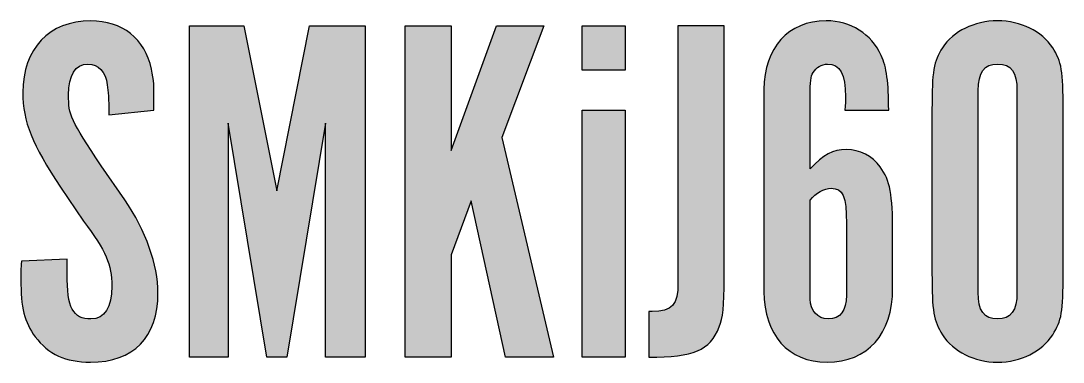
# Model space of a CAD drawing. Extents: x 16.6 to 111.9, y -61.1 to -29.9.
import ezdxf

# ---------------------------------------------------------------- set-up
doc = ezdxf.new("R2010")
doc.units = 0
doc.header["$MEASUREMENT"] = 0
doc.layers.add('_U_30EC_U_30A4_U_30E4_U_30', color=7, linetype='CONTINUOUS')

# ---------------------------------------------------------------- blocks, each defined once
blk = doc.blocks.new('BLOCK_2')
at = {"layer": '_U_30EC_U_30A4_U_30E4_U_30'}
h = blk.add_hatch(color=7, dxfattribs=at)
h.dxf.hatch_style = 2
edge = h.paths.add_edge_path()
edge.add_spline(control_points=[(20.847, -51.697), (20.847, -51.697), (20.847, -53.013), (20.847, -53.013), (20.847, -56.146), (21.392, -57.146), (23.026, -57.146), (24.298, -57.146), (24.933, -56.101), (24.933, -54.149), (24.933, -52.151), (24.434, -50.97), (22.346, -48.201), (22.346, -48.201), (20.257, -45.115), (20.257, -45.115), (17.669, -41.209), (16.806, -39.12), (16.806, -36.442), (16.806, -32.448), (19.213, -29.904), (23.026, -29.904), (25.887, -29.904), (27.976, -31.538), (28.565, -34.309), (28.793, -35.444), (28.793, -35.579), (28.793, -38.076), (28.793, -38.076), (24.662, -38.485), (24.662, -38.485), (24.662, -36.941), (24.615, -36.398), (24.525, -35.762), (24.388, -34.536), (23.708, -33.854), (22.754, -33.854), (21.619, -33.854), (20.983, -34.854), (20.983, -36.669), (20.983, -38.531), (21.165, -38.939), (23.98, -43.161), (23.98, -43.161), (26.115, -46.25), (26.115, -46.25), (28.066, -49.109), (29.155, -52.196), (29.155, -54.783), (29.155, -58.824), (26.931, -61.096), (22.982, -61.096), (20.712, -61.096), (19.122, -60.369), (17.941, -58.78), (16.943, -57.417), (16.625, -56.146), (16.625, -53.514), (16.625, -52.878), (16.625, -52.604), (16.671, -51.878), (16.671, -51.878), (20.847, -51.697), (20.847, -51.697)], knot_values=[0, 0, 0, 0, 1, 1, 1, 2, 2, 2, 3, 3, 3, 4, 4, 4, 5, 5, 5, 6, 6, 6, 7, 7, 7, 8, 8, 8, 9, 9, 9, 10, 10, 10, 11, 11, 11, 12, 12, 12, 13, 13, 13, 14, 14, 14, 15, 15, 15, 16, 16, 16, 17, 17, 17, 18, 18, 18, 19, 19, 19, 20, 20, 20, 21, 21, 21, 21], degree=3, periodic=1)
h = blk.add_hatch(color=7, dxfattribs=at)
h.dxf.hatch_style = 2
h.paths.add_polyline_path([(43.01, -30.359), (48.095, -30.359), (48.095, -60.641), (44.463, -60.641), (44.463, -39.257), (40.922, -60.641), (39.105, -60.641), (35.563, -39.257), (35.563, -60.641), (32.024, -60.641), (32.024, -30.359), (37.016, -30.359), (40.012, -45.433)])
h = blk.add_hatch(color=7, dxfattribs=at)
h.dxf.hatch_style = 2
h.paths.add_polyline_path([(65.313, -60.641), (60.908, -60.641), (57.775, -46.34), (55.96, -51.288), (55.96, -60.641), (51.738, -60.641), (51.738, -30.359), (55.96, -30.359), (55.96, -41.754), (60.091, -30.359), (64.403, -30.359), (60.59, -40.573)])
h = blk.add_hatch(color=7, dxfattribs=at)
h.dxf.hatch_style = 2
h.paths.add_polyline_path([(71.86, -34.4), (67.91, -34.4), (67.91, -30.359), (71.86, -30.359)])
h.paths.add_polyline_path([(71.86, -60.641), (67.91, -60.641), (67.91, -38.076), (71.86, -38.076)])
h = blk.add_hatch(color=7, dxfattribs=at)
h.dxf.hatch_style = 2
edge = h.paths.add_edge_path()
edge.add_spline(control_points=[(80.898, -30.359), (80.898, -30.359), (80.898, -53.377), (80.898, -53.377), (80.898, -56.101), (80.808, -57.009), (80.444, -57.872), (79.582, -60.051), (78.129, -60.641), (73.998, -60.641), (73.998, -60.641), (73.998, -56.464), (73.998, -56.464), (73.998, -56.464), (74.316, -56.464), (74.316, -56.464), (76.131, -56.464), (76.677, -55.874), (76.677, -53.832), (76.677, -53.832), (76.677, -30.359), (76.677, -30.359), (76.677, -30.359), (80.898, -30.359), (80.898, -30.359)], knot_values=[0, 0, 0, 0, 1, 1, 1, 2, 2, 2, 3, 3, 3, 4, 4, 4, 5, 5, 5, 6, 6, 6, 7, 7, 7, 8, 8, 8, 8], degree=3, periodic=1)
h = blk.add_hatch(color=7, dxfattribs=at)
h.dxf.hatch_style = 2
edge = h.paths.add_edge_path()
edge.add_spline(control_points=[(91.935, -38.076), (91.981, -37.486), (91.981, -37.215), (91.981, -36.851), (91.981, -34.762), (91.482, -33.854), (90.347, -33.854), (89.802, -33.854), (89.303, -34.172), (89.029, -34.627), (88.802, -34.989), (88.757, -35.488), (88.757, -36.716), (88.757, -36.716), (88.757, -43.434), (88.757, -43.434), (89.937, -42.163), (90.846, -41.664), (92.072, -41.664), (93.297, -41.664), (94.432, -42.253), (95.158, -43.253), (96.066, -44.523), (96.293, -45.749), (96.293, -49.246), (96.293, -49.246), (96.293, -54.331), (96.293, -54.331), (96.293, -58.552), (94.023, -61.096), (90.301, -61.096), (86.759, -61.096), (84.536, -58.598), (84.536, -54.648), (84.536, -54.648), (84.536, -36.17), (84.536, -36.17), (84.536, -32.357), (86.759, -29.904), (90.21, -29.904), (92.48, -29.904), (94.341, -31.086), (95.249, -33.084), (95.748, -34.126), (95.931, -35.535), (95.931, -38.076), (95.931, -38.076), (91.935, -38.076), (91.935, -38.076)], knot_values=[0, 0, 0, 0, 1, 1, 1, 2, 2, 2, 3, 3, 3, 4, 4, 4, 5, 5, 5, 6, 6, 6, 7, 7, 7, 8, 8, 8, 9, 9, 9, 10, 10, 10, 11, 11, 11, 12, 12, 12, 13, 13, 13, 14, 14, 14, 15, 15, 15, 16, 16, 16, 16], degree=3, periodic=1)
edge = h.paths.add_edge_path()
edge.add_spline(control_points=[(88.757, -55.329), (88.757, -56.373), (89.438, -57.146), (90.391, -57.146), (91.526, -57.146), (92.072, -56.419), (92.072, -54.966), (92.072, -54.966), (92.072, -48.429), (92.072, -48.429), (92.072, -45.932), (91.754, -45.205), (90.663, -45.205), (90.029, -45.205), (89.303, -45.614), (88.757, -46.294), (88.757, -46.294), (88.757, -55.329), (88.757, -55.329)], knot_values=[0, 0, 0, 0, 1, 1, 1, 2, 2, 2, 3, 3, 3, 4, 4, 4, 5, 5, 5, 6, 6, 6, 6], degree=3, periodic=1)
h = blk.add_hatch(color=7, dxfattribs=at)
h.dxf.hatch_style = 2
edge = h.paths.add_edge_path()
edge.add_spline(control_points=[(99.888, -38.032), (99.888, -34.444), (100.025, -33.673), (100.842, -32.357), (101.842, -30.858), (103.748, -29.904), (105.883, -29.904), (108.016, -29.904), (109.923, -30.858), (110.921, -32.357), (111.738, -33.673), (111.875, -34.444), (111.875, -38.032), (111.875, -38.032), (111.875, -52.922), (111.875, -52.922), (111.875, -56.554), (111.738, -57.281), (110.921, -58.598), (109.923, -60.142), (108.016, -61.096), (105.883, -61.096), (103.748, -61.096), (101.842, -60.142), (100.842, -58.598), (100.025, -57.281), (99.888, -56.51), (99.888, -52.922), (99.888, -52.922), (99.888, -38.032), (99.888, -38.032)], knot_values=[0, 0, 0, 0, 1, 1, 1, 2, 2, 2, 3, 3, 3, 4, 4, 4, 5, 5, 5, 6, 6, 6, 7, 7, 7, 8, 8, 8, 9, 9, 9, 10, 10, 10, 10], degree=3, periodic=1)
edge = h.paths.add_edge_path()
edge.add_spline(control_points=[(107.653, -36.307), (107.653, -34.581), (107.152, -33.854), (105.883, -33.854), (104.655, -33.854), (104.112, -34.581), (104.112, -36.307), (104.112, -36.307), (104.112, -54.693), (104.112, -54.693), (104.112, -56.419), (104.611, -57.146), (105.883, -57.146), (107.108, -57.146), (107.653, -56.419), (107.653, -54.693), (107.653, -54.693), (107.653, -36.307), (107.653, -36.307)], knot_values=[0, 0, 0, 0, 1, 1, 1, 2, 2, 2, 3, 3, 3, 4, 4, 4, 5, 5, 5, 6, 6, 6, 6], degree=3, periodic=1)
for points in [[(43.01, -30.359), (48.095, -30.359), (48.095, -60.641), (44.463, -60.641), (44.463, -39.257), (40.922, -60.641), (39.105, -60.641), (35.563, -39.257), (35.563, -60.641), (32.024, -60.641), (32.024, -30.359), (37.016, -30.359), (40.012, -45.433), (43.01, -30.359)], [(65.313, -60.641), (60.908, -60.641), (57.775, -46.34), (55.96, -51.288), (55.96, -60.641), (51.738, -60.641), (51.738, -30.359), (55.96, -30.359), (55.96, -41.754), (60.091, -30.359), (64.403, -30.359), (60.59, -40.573), (65.313, -60.641)], [(71.86, -34.4), (67.91, -34.4), (67.91, -30.359), (71.86, -30.359), (71.86, -34.4)], [(71.86, -60.641), (67.91, -60.641), (67.91, -38.076), (71.86, -38.076), (71.86, -60.641)]]:
    blk.add_lwpolyline(points, dxfattribs=at)
for points, knots in [([(20.847, -51.697), (20.847, -51.697), (20.847, -53.013), (20.847, -53.013), (20.847, -56.146), (21.392, -57.146), (23.026, -57.146), (24.298, -57.146), (24.933, -56.101), (24.933, -54.149), (24.933, -52.151), (24.434, -50.97), (22.346, -48.201), (22.346, -48.201), (20.257, -45.115), (20.257, -45.115), (17.669, -41.209), (16.806, -39.12), (16.806, -36.442), (16.806, -32.448), (19.213, -29.904), (23.026, -29.904), (25.887, -29.904), (27.976, -31.538), (28.565, -34.309), (28.793, -35.444), (28.793, -35.579), (28.793, -38.076), (28.793, -38.076), (24.662, -38.485), (24.662, -38.485), (24.662, -36.941), (24.615, -36.398), (24.525, -35.762), (24.388, -34.536), (23.708, -33.854), (22.754, -33.854), (21.619, -33.854), (20.983, -34.854), (20.983, -36.669), (20.983, -38.531), (21.165, -38.939), (23.98, -43.161), (23.98, -43.161), (26.115, -46.25), (26.115, -46.25), (28.066, -49.109), (29.155, -52.196), (29.155, -54.783), (29.155, -58.824), (26.931, -61.096), (22.982, -61.096), (20.712, -61.096), (19.122, -60.369), (17.941, -58.78), (16.943, -57.417), (16.625, -56.146), (16.625, -53.514), (16.625, -52.878), (16.625, -52.604), (16.671, -51.878), (16.671, -51.878), (20.847, -51.697), (20.847, -51.697)], [0, 0, 0, 0, 1, 1, 1, 2, 2, 2, 3, 3, 3, 4, 4, 4, 5, 5, 5, 6, 6, 6, 7, 7, 7, 8, 8, 8, 9, 9, 9, 10, 10, 10, 11, 11, 11, 12, 12, 12, 13, 13, 13, 14, 14, 14, 15, 15, 15, 16, 16, 16, 17, 17, 17, 18, 18, 18, 19, 19, 19, 20, 20, 20, 21, 21, 21, 21]), ([(80.898, -30.359), (80.898, -30.359), (80.898, -53.377), (80.898, -53.377), (80.898, -56.101), (80.808, -57.009), (80.444, -57.872), (79.582, -60.051), (78.129, -60.641), (73.998, -60.641), (73.998, -60.641), (73.998, -56.464), (73.998, -56.464), (73.998, -56.464), (74.316, -56.464), (74.316, -56.464), (76.131, -56.464), (76.677, -55.874), (76.677, -53.832), (76.677, -53.832), (76.677, -30.359), (76.677, -30.359), (76.677, -30.359), (80.898, -30.359), (80.898, -30.359)], [0, 0, 0, 0, 1, 1, 1, 2, 2, 2, 3, 3, 3, 4, 4, 4, 5, 5, 5, 6, 6, 6, 7, 7, 7, 8, 8, 8, 8]), ([(91.935, -38.076), (91.981, -37.486), (91.981, -37.215), (91.981, -36.851), (91.981, -34.762), (91.482, -33.854), (90.347, -33.854), (89.802, -33.854), (89.303, -34.172), (89.029, -34.627), (88.802, -34.989), (88.757, -35.488), (88.757, -36.716), (88.757, -36.716), (88.757, -43.434), (88.757, -43.434), (89.937, -42.163), (90.846, -41.664), (92.072, -41.664), (93.297, -41.664), (94.432, -42.253), (95.158, -43.253), (96.066, -44.523), (96.293, -45.749), (96.293, -49.246), (96.293, -49.246), (96.293, -54.331), (96.293, -54.331), (96.293, -58.552), (94.023, -61.096), (90.301, -61.096), (86.759, -61.096), (84.536, -58.598), (84.536, -54.648), (84.536, -54.648), (84.536, -36.17), (84.536, -36.17), (84.536, -32.357), (86.759, -29.904), (90.21, -29.904), (92.48, -29.904), (94.341, -31.086), (95.249, -33.084), (95.748, -34.126), (95.931, -35.535), (95.931, -38.076), (95.931, -38.076), (91.935, -38.076), (91.935, -38.076)], [0, 0, 0, 0, 1, 1, 1, 2, 2, 2, 3, 3, 3, 4, 4, 4, 5, 5, 5, 6, 6, 6, 7, 7, 7, 8, 8, 8, 9, 9, 9, 10, 10, 10, 11, 11, 11, 12, 12, 12, 13, 13, 13, 14, 14, 14, 15, 15, 15, 16, 16, 16, 16]), ([(99.888, -38.032), (99.888, -34.444), (100.025, -33.673), (100.842, -32.357), (101.842, -30.858), (103.748, -29.904), (105.883, -29.904), (108.016, -29.904), (109.923, -30.858), (110.921, -32.357), (111.738, -33.673), (111.875, -34.444), (111.875, -38.032), (111.875, -38.032), (111.875, -52.922), (111.875, -52.922), (111.875, -56.554), (111.738, -57.281), (110.921, -58.598), (109.923, -60.142), (108.016, -61.096), (105.883, -61.096), (103.748, -61.096), (101.842, -60.142), (100.842, -58.598), (100.025, -57.281), (99.888, -56.51), (99.888, -52.922), (99.888, -52.922), (99.888, -38.032), (99.888, -38.032)], [0, 0, 0, 0, 1, 1, 1, 2, 2, 2, 3, 3, 3, 4, 4, 4, 5, 5, 5, 6, 6, 6, 7, 7, 7, 8, 8, 8, 9, 9, 9, 10, 10, 10, 10]), ([(107.653, -36.307), (107.653, -34.581), (107.152, -33.854), (105.883, -33.854), (104.655, -33.854), (104.112, -34.581), (104.112, -36.307), (104.112, -36.307), (104.112, -54.693), (104.112, -54.693), (104.112, -56.419), (104.611, -57.146), (105.883, -57.146), (107.108, -57.146), (107.653, -56.419), (107.653, -54.693), (107.653, -54.693), (107.653, -36.307), (107.653, -36.307)], [0, 0, 0, 0, 1, 1, 1, 2, 2, 2, 3, 3, 3, 4, 4, 4, 5, 5, 5, 6, 6, 6, 6]), ([(88.757, -55.329), (88.757, -56.373), (89.438, -57.146), (90.391, -57.146), (91.526, -57.146), (92.072, -56.419), (92.072, -54.966), (92.072, -54.966), (92.072, -48.429), (92.072, -48.429), (92.072, -45.932), (91.754, -45.205), (90.663, -45.205), (90.029, -45.205), (89.303, -45.614), (88.757, -46.294), (88.757, -46.294), (88.757, -55.329), (88.757, -55.329)], [0, 0, 0, 0, 1, 1, 1, 2, 2, 2, 3, 3, 3, 4, 4, 4, 5, 5, 5, 6, 6, 6, 6])]:
    blk.add_open_spline(points, degree=3, knots=knots, dxfattribs=at)

msp = doc.modelspace()

# ---------------------------------------------------------------- block references
at = {"layer": '_U_30EC_U_30A4_U_30E4_U_30'}
msp.add_blockref('BLOCK_2', (0, 0), dxfattribs=at)

doc.saveas('drawing.dxf')
